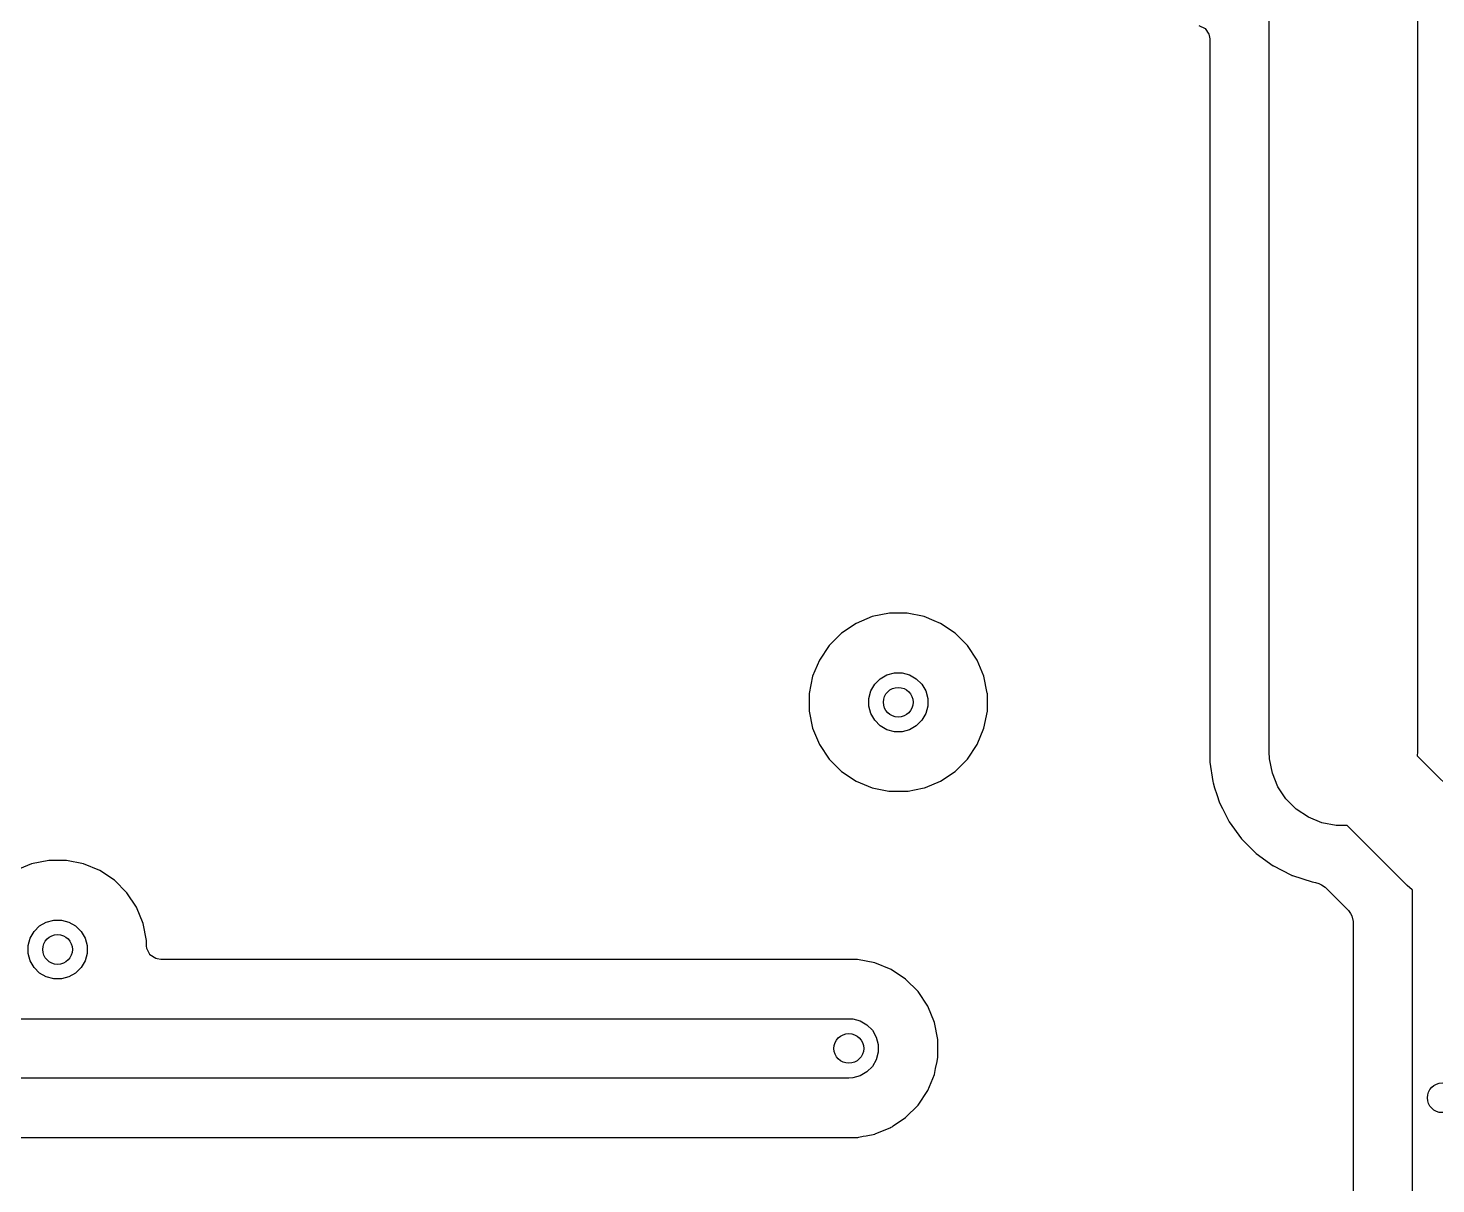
# Model space of a CAD drawing. Header units: inches. Extents: x 1.32 to 5.22, y -7.01 to -1.14.
# Drawn here: x 1.858 to 2.419, y -4.975 to -4.515 of the extents above; entities that cross this region are included whole.
import ezdxf

# ---------------------------------------------------------------- set-up
doc = ezdxf.new("R2010")
doc.units = ezdxf.units.IN
doc.header["$MEASUREMENT"] = 0
doc.layers.add('F.Cu', color=13, linetype='CONTINUOUS', true_color=0xc83434)

msp = doc.modelspace()

# ---------------------------------------------------------------- linework, layer by layer
at = {"layer": 'F.Cu', "linetype": 'CONTINUOUS'}
for p, q in [((2.41142, -4.27165), (2.41142, -4.80315)), ((2.35236, -4.80315), (2.35236, -4.32902)), ((2.32431, -4.51406), (2.32683, -4.51517)), ((2.32683, -4.51517), (2.32835, -4.51746)), ((2.32835, -4.51746), (2.3285, -4.51795)), ((2.3285, -4.51795), (2.32872, -4.51939)), ((2.32872, -4.51939), (2.32872, -4.80733)), ((2.19438, -4.74937), (2.18793, -4.75205)), ((2.20123, -4.74801), (2.19438, -4.74937)), ((2.19438, -4.74937), (2.19438, -4.74937)), ((2.19438, -4.74937), (2.19438, -4.74937)), ((2.20822, -4.74801), (2.20123, -4.74801)), ((2.20123, -4.74801), (2.20123, -4.74801)), ((2.20123, -4.74801), (2.20123, -4.74801)), ((2.21506, -4.74937), (2.20822, -4.74801)), ((2.20822, -4.74801), (2.20822, -4.74801)), ((2.20822, -4.74801), (2.20822, -4.74801)), ((2.21507, -4.74937), (2.21506, -4.74937)), ((2.21904, -4.75102), (2.21507, -4.74937)), ((2.21507, -4.74937), (2.21507, -4.74937)), ((2.22152, -4.75205), (2.21904, -4.75102)), ((2.18212, -4.75593), (2.17719, -4.76086)), ((2.18793, -4.75205), (2.18212, -4.75593)), ((2.18212, -4.75593), (2.18212, -4.75593)), ((2.18212, -4.75593), (2.18212, -4.75593)), ((2.18793, -4.75205), (2.18793, -4.75205)), ((2.18793, -4.75205), (2.18793, -4.75205)), ((2.22732, -4.75593), (2.22152, -4.75205)), ((2.22152, -4.75205), (2.22152, -4.75205)), ((2.22152, -4.75205), (2.22152, -4.75205)), ((2.22152, -4.75205), (2.22152, -4.75205)), ((2.23226, -4.76086), (2.22732, -4.75593)), ((2.22732, -4.75593), (2.22732, -4.75593)), ((2.22732, -4.75593), (2.22732, -4.75593)), ((2.17719, -4.76086), (2.17331, -4.76667)), ((2.17719, -4.76086), (2.17719, -4.76086)), ((2.17719, -4.76086), (2.17719, -4.76086)), ((2.23614, -4.76667), (2.23226, -4.76086)), ((2.23226, -4.76086), (2.23226, -4.76086)), ((2.23226, -4.76086), (2.23226, -4.76086)), ((2.17331, -4.76667), (2.17063, -4.77312)), ((2.17331, -4.76667), (2.17331, -4.76667)), ((2.17331, -4.76667), (2.17331, -4.76667)), ((2.23881, -4.77312), (2.23614, -4.76667)), ((2.23614, -4.76667), (2.23614, -4.76667)), ((2.17063, -4.77312), (2.16927, -4.77997)), ((2.17063, -4.77312), (2.17063, -4.77312)), ((2.17063, -4.77312), (2.17063, -4.77312)), ((2.19535, -4.77627), (2.19753, -4.77409)), ((2.19753, -4.77409), (2.2002, -4.77255)), ((2.2002, -4.77255), (2.20318, -4.77175)), ((2.20318, -4.77175), (2.20627, -4.77175)), ((2.20627, -4.77175), (2.20924, -4.77255)), ((2.20924, -4.77255), (2.21191, -4.77409)), ((2.21191, -4.77409), (2.21409, -4.77627)), ((2.24016, -4.77989), (2.23881, -4.77312)), ((2.23881, -4.77312), (2.23881, -4.77312)), ((2.19301, -4.78192), (2.19381, -4.77894)), ((2.19381, -4.77894), (2.19535, -4.77627)), ((2.21409, -4.77627), (2.21564, -4.77894)), ((2.21564, -4.77894), (2.21643, -4.78192)), ((2.16927, -4.77997), (2.16927, -4.78696)), ((2.19301, -4.78501), (2.19301, -4.78192)), ((2.19381, -4.78798), (2.19301, -4.78501)), ((2.21643, -4.78501), (2.21564, -4.78798)), ((2.21643, -4.78192), (2.21643, -4.78501)), ((2.24018, -4.77997), (2.24016, -4.77989)), ((2.24018, -4.78696), (2.24018, -4.77997)), ((2.24018, -4.77997), (2.24018, -4.77997)), ((2.24018, -4.77997), (2.24018, -4.77997)), ((2.16927, -4.78696), (2.17063, -4.7938)), ((2.19535, -4.79065), (2.19381, -4.78798)), ((2.19753, -4.79283), (2.19535, -4.79065)), ((2.21409, -4.79065), (2.21191, -4.79283)), ((2.21564, -4.78798), (2.21409, -4.79065)), ((2.23881, -4.79381), (2.24018, -4.78696)), ((2.17063, -4.7938), (2.17063, -4.79381)), ((2.17063, -4.79381), (2.17063, -4.79381)), ((2.17063, -4.79381), (2.17331, -4.80026)), ((2.2002, -4.79438), (2.19753, -4.79283)), ((2.20318, -4.79517), (2.2002, -4.79438)), ((2.20627, -4.79517), (2.20318, -4.79517)), ((2.20924, -4.79438), (2.20627, -4.79517)), ((2.21191, -4.79283), (2.20924, -4.79438)), ((2.23614, -4.80026), (2.23881, -4.79381)), ((2.17331, -4.80026), (2.17331, -4.80026)), ((2.17331, -4.80026), (2.17331, -4.80026)), ((2.17331, -4.80026), (2.17719, -4.80606)), ((2.23226, -4.80606), (2.23614, -4.80026)), ((2.17719, -4.80606), (2.17719, -4.80606)), ((2.17719, -4.80606), (2.17719, -4.80606)), ((2.17719, -4.80606), (2.18212, -4.811)), ((2.22732, -4.811), (2.23226, -4.80606)), ((2.32872, -4.80733), (2.32993, -4.81498)), ((2.3525, -4.80604), (2.35236, -4.80315)), ((2.35363, -4.81172), (2.3525, -4.80604)), ((2.41142, -4.80315), (2.41134, -4.80476)), ((2.41134, -4.80476), (2.43518, -4.8286)), ((2.18212, -4.811), (2.18212, -4.811)), ((2.18212, -4.811), (2.18212, -4.811)), ((2.18212, -4.811), (2.18793, -4.81488)), ((2.22152, -4.81488), (2.22732, -4.811)), ((2.35585, -4.81707), (2.35363, -4.81172)), ((2.18793, -4.81488), (2.18793, -4.81488)), ((2.18793, -4.81488), (2.19119, -4.81623)), ((2.19119, -4.81623), (2.19438, -4.81755)), ((2.19438, -4.81755), (2.19438, -4.81755)), ((2.19438, -4.81755), (2.19438, -4.81755)), ((2.19438, -4.81755), (2.19438, -4.81755)), ((2.19438, -4.81755), (2.20093, -4.81886)), ((2.20093, -4.81886), (2.20104, -4.81889)), ((2.20104, -4.81889), (2.20123, -4.81892)), ((2.20123, -4.81892), (2.20822, -4.81892)), ((2.20822, -4.81892), (2.20838, -4.81892)), ((2.20838, -4.81892), (2.20869, -4.81882)), ((2.20869, -4.81882), (2.21115, -4.81833)), ((2.21115, -4.81833), (2.21507, -4.81755)), ((2.21507, -4.81755), (2.21519, -4.8175)), ((2.21507, -4.81755), (2.21507, -4.81755)), ((2.21507, -4.81755), (2.21507, -4.81755)), ((2.21507, -4.81755), (2.21507, -4.81755)), ((2.21507, -4.81755), (2.21507, -4.81755)), ((2.21519, -4.8175), (2.21551, -4.81737)), ((2.21551, -4.81737), (2.22152, -4.81488)), ((2.21551, -4.81737), (2.21551, -4.81737)), ((2.22152, -4.81488), (2.22152, -4.81488)), ((2.22152, -4.81488), (2.22152, -4.81488)), ((2.32993, -4.81498), (2.33003, -4.8156)), ((2.33003, -4.8156), (2.33003, -4.8156)), ((2.33003, -4.8156), (2.33066, -4.81755)), ((2.33066, -4.81755), (2.33066, -4.81755)), ((2.33066, -4.81755), (2.33066, -4.81755)), ((2.33066, -4.81755), (2.3315, -4.82012)), ((2.35906, -4.82188), (2.35585, -4.81707)), ((2.3315, -4.82012), (2.33262, -4.82356)), ((2.33262, -4.82356), (2.33372, -4.82573)), ((2.36316, -4.82597), (2.35906, -4.82188)), ((2.33372, -4.82573), (2.33642, -4.83102)), ((2.36797, -4.82919), (2.36316, -4.82597)), ((2.37332, -4.83141), (2.36797, -4.82919)), ((2.33642, -4.83102), (2.34133, -4.83779)), ((2.379, -4.83254), (2.37332, -4.83141)), ((2.38344, -4.83254), (2.379, -4.83254)), ((2.40734, -4.85644), (2.38344, -4.83254)), ((2.34133, -4.83779), (2.34133, -4.83779)), ((2.34133, -4.83779), (2.34725, -4.84371)), ((1.86659, -4.84644), (1.85974, -4.8478)), ((1.87357, -4.84644), (1.86659, -4.84644)), ((1.86659, -4.84644), (1.86659, -4.84644)), ((1.86659, -4.84644), (1.86659, -4.84644)), ((1.88042, -4.8478), (1.87357, -4.84644)), ((1.87357, -4.84644), (1.87357, -4.84644)), ((1.87357, -4.84644), (1.87357, -4.84644)), ((2.34725, -4.84371), (2.35402, -4.84862)), ((1.85974, -4.8478), (1.85329, -4.85047)), ((1.85974, -4.8478), (1.85974, -4.8478)), ((1.85974, -4.8478), (1.85974, -4.8478)), ((1.88687, -4.85047), (1.88042, -4.8478)), ((1.88042, -4.8478), (1.88042, -4.8478)), ((1.88042, -4.8478), (1.88042, -4.8478)), ((1.89268, -4.85435), (1.88687, -4.85047)), ((1.88687, -4.85047), (1.88687, -4.85047)), ((1.88687, -4.85047), (1.88687, -4.85047)), ((1.88687, -4.85047), (1.88687, -4.85047)), ((1.88687, -4.85047), (1.88687, -4.85047)), ((2.35402, -4.84862), (2.35403, -4.84863)), ((2.35403, -4.84863), (2.3574, -4.85034)), ((2.3574, -4.85034), (2.36123, -4.85229)), ((2.36123, -4.85229), (2.36129, -4.85233)), ((2.36129, -4.85233), (2.36143, -4.8524)), ((2.36143, -4.8524), (2.36151, -4.85244)), ((2.36151, -4.85244), (2.36166, -4.85248)), ((2.36166, -4.85248), (2.36944, -4.85501)), ((1.89762, -4.85929), (1.89268, -4.85435)), ((1.89268, -4.85435), (1.89268, -4.85435)), ((1.89268, -4.85435), (1.89268, -4.85435)), ((2.36944, -4.85501), (2.36944, -4.85501)), ((2.36944, -4.85501), (2.36944, -4.85501)), ((2.36944, -4.85501), (2.37079, -4.85522)), ((2.37079, -4.85522), (2.37212, -4.85563)), ((2.37212, -4.85563), (2.37323, -4.85616)), ((2.37323, -4.85616), (2.37459, -4.85712)), ((2.37459, -4.85712), (2.38388, -4.86641)), ((2.40928, -4.85814), (2.40734, -4.85644)), ((2.40945, -4.85824), (2.40928, -4.85814)), ((2.40945, -5.33867), (2.40945, -4.85824)), ((1.9015, -4.8651), (1.89762, -4.85929)), ((1.89762, -4.85929), (1.89762, -4.85929)), ((1.89762, -4.85929), (1.89762, -4.85929)), ((1.90417, -4.87155), (1.9015, -4.8651)), ((1.9015, -4.8651), (1.9015, -4.8651)), ((2.38388, -4.86641), (2.38471, -4.86753)), ((2.38471, -4.86753), (2.38521, -4.86844)), ((2.38521, -4.86844), (2.38581, -4.87078)), ((1.85917, -4.87737), (1.86071, -4.8747)), ((1.86071, -4.8747), (1.86289, -4.87252)), ((1.86289, -4.87252), (1.86556, -4.87098)), ((1.86556, -4.87098), (1.86854, -4.87018)), ((1.86854, -4.87018), (1.87162, -4.87018)), ((1.87162, -4.87018), (1.8746, -4.87098)), ((1.8746, -4.87098), (1.87727, -4.87252)), ((1.87727, -4.87252), (1.87945, -4.8747)), ((1.87945, -4.8747), (1.88099, -4.87737)), ((1.90551, -4.87831), (1.90417, -4.87155)), ((1.90417, -4.87155), (1.90417, -4.87155)), ((2.38581, -4.87078), (2.38581, -5.32615)), ((1.85837, -4.88035), (1.85917, -4.87737)), ((1.85837, -4.88343), (1.85837, -4.88035)), ((1.88099, -4.87737), (1.88179, -4.88035)), ((1.88179, -4.88035), (1.88179, -4.88343)), ((1.90553, -4.87839), (1.90551, -4.87831)), ((1.90553, -4.8804), (1.90553, -4.87839)), ((1.90564, -4.88144), (1.90553, -4.8804)), ((1.85917, -4.88641), (1.85837, -4.88343)), ((1.88179, -4.88343), (1.88099, -4.88641)), ((1.90571, -4.88174), (1.90564, -4.88144)), ((1.90679, -4.8839), (1.90571, -4.88174)), ((1.90684, -4.88395), (1.90679, -4.8839)), ((1.90915, -4.88544), (1.90684, -4.88395)), ((1.90974, -4.88561), (1.90915, -4.88544)), ((1.91112, -4.88581), (1.90974, -4.88561)), ((2.18853, -4.88581), (1.91112, -4.88581)), ((2.19538, -4.88717), (2.18853, -4.88581)), ((2.18853, -4.88581), (2.18853, -4.88581)), ((2.18853, -4.88581), (2.18853, -4.88581)), ((1.86071, -4.88908), (1.85917, -4.88641)), ((1.86289, -4.89126), (1.86071, -4.88908)), ((1.86556, -4.8928), (1.86289, -4.89126)), ((1.87727, -4.89126), (1.8746, -4.8928)), ((1.87945, -4.88908), (1.87727, -4.89126)), ((1.88099, -4.88641), (1.87945, -4.88908)), ((2.20183, -4.88984), (2.19538, -4.88717)), ((2.19538, -4.88717), (2.19538, -4.88717)), ((2.19538, -4.88717), (2.19538, -4.88717)), ((2.20764, -4.89372), (2.20183, -4.88984)), ((2.20183, -4.88984), (2.20183, -4.88984)), ((2.20183, -4.88984), (2.20183, -4.88984)), ((2.20183, -4.88984), (2.20183, -4.88984)), ((2.20183, -4.88984), (2.20183, -4.88984)), ((1.86854, -4.8936), (1.86556, -4.8928)), ((1.87162, -4.8936), (1.86854, -4.8936)), ((1.8746, -4.8928), (1.87162, -4.8936)), ((2.21258, -4.89866), (2.20764, -4.89372)), ((2.20764, -4.89372), (2.20764, -4.89372)), ((2.20764, -4.89372), (2.20764, -4.89372)), ((2.21646, -4.90447), (2.21258, -4.89866)), ((2.21258, -4.89866), (2.21258, -4.89866)), ((2.21258, -4.89866), (2.21258, -4.89866)), ((2.21913, -4.91092), (2.21646, -4.90447)), ((2.21646, -4.90447), (2.21646, -4.90447)), ((1.75686, -4.90945), (2.18504, -4.90945)), ((2.18504, -4.90945), (2.18658, -4.90955)), ((2.18658, -4.90955), (2.18956, -4.91035)), ((2.18956, -4.91035), (2.19223, -4.91189)), ((2.19223, -4.91189), (2.19441, -4.91407)), ((2.19441, -4.91407), (2.19595, -4.91674)), ((2.22048, -4.91768), (2.21913, -4.91092)), ((2.21913, -4.91092), (2.21913, -4.91092)), ((2.19595, -4.91674), (2.19675, -4.91972)), ((2.19675, -4.91972), (2.19675, -4.9228)), ((2.22049, -4.91776), (2.22048, -4.91768)), ((2.22049, -4.91777), (2.22049, -4.91776)), ((2.22049, -4.92475), (2.22049, -4.91777)), ((2.22049, -4.91777), (2.22049, -4.91777)), ((2.19675, -4.9228), (2.19595, -4.92578)), ((2.22014, -4.92654), (2.22049, -4.92475)), ((2.19223, -4.93063), (2.18956, -4.93217)), ((2.19441, -4.92845), (2.19223, -4.93063)), ((2.19595, -4.92578), (2.19441, -4.92845)), ((2.21913, -4.9316), (2.2196, -4.92921)), ((2.2196, -4.92921), (2.22014, -4.92654)), ((2.18504, -4.93307), (1.75197, -4.93307)), ((2.18658, -4.93297), (2.18504, -4.93307)), ((2.18956, -4.93217), (2.18658, -4.93297)), ((2.21646, -4.93805), (2.21913, -4.9316)), ((2.21258, -4.94386), (2.21646, -4.93805)), ((2.20764, -4.9488), (2.21258, -4.94386)), ((2.19582, -4.95517), (2.20147, -4.95283)), ((2.20147, -4.95283), (2.20157, -4.95278)), ((2.20157, -4.95278), (2.20168, -4.95275)), ((2.20168, -4.95275), (2.20174, -4.95272)), ((2.20174, -4.95272), (2.20193, -4.95264)), ((2.20193, -4.95264), (2.20229, -4.95249)), ((2.20229, -4.95249), (2.20264, -4.95214)), ((2.20264, -4.95214), (2.20764, -4.9488)), ((1.74848, -4.95671), (2.18853, -4.95671)), ((2.18853, -4.95671), (2.18869, -4.95671)), ((2.18869, -4.95671), (2.189, -4.95662)), ((2.189, -4.95662), (2.19081, -4.95626)), ((2.19081, -4.95626), (2.19195, -4.95603)), ((2.19081, -4.95626), (2.19081, -4.95626)), ((2.19195, -4.95603), (2.19538, -4.95535)), ((2.19538, -4.95535), (2.19548, -4.95531)), ((2.19538, -4.95535), (2.19538, -4.95535)), ((2.19538, -4.95535), (2.19538, -4.95535)), ((2.19538, -4.95535), (2.19538, -4.95535)), ((2.19548, -4.95531), (2.19582, -4.95517)), ((2.19582, -4.95517), (2.19582, -4.95517))]:
    msp.add_line(p, q, dxfattribs=at)
at = {"layer": 'F.Cu'}
for centre in [(2.20472, -4.78346), (1.87008, -4.88189), (2.18504, -4.92126), (2.42126, -4.94094)]:
    msp.add_circle(centre, 0.00591, dxfattribs=at)

doc.saveas('drawing.dxf')
